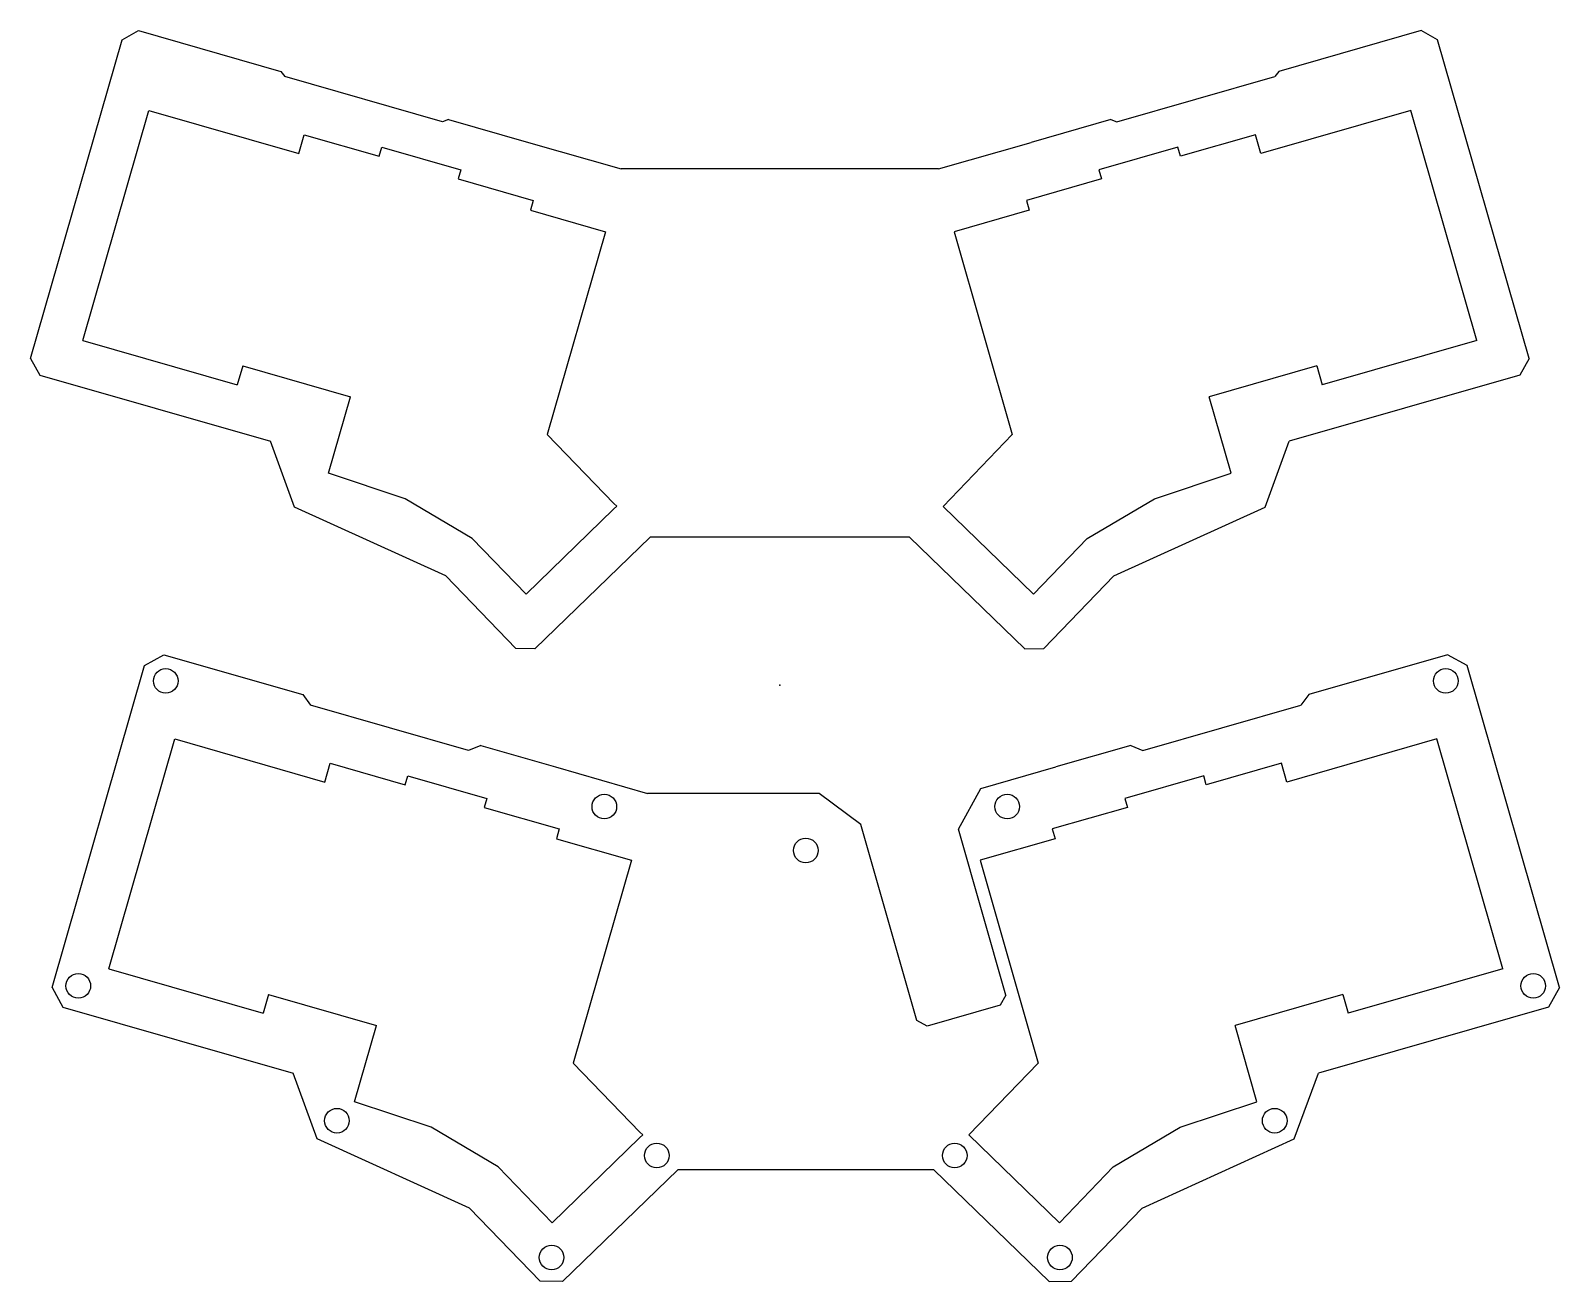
# Model space of a CAD drawing. Header units: millimetres. Extents: x -182 to 190, y -145 to 159.
import ezdxf

# ---------------------------------------------------------------- set-up
doc = ezdxf.new("R2010")
doc.units = ezdxf.units.MM
doc.header["$PDSIZE"] = -1

msp = doc.modelspace()

# ---------------------------------------------------------------- linework, layer by layer
at = {"color": 7, "linetype": 'Continuous'}
for p, q in [((-182.42, 79.49), (-160.16, 157.12)), ((-160.16, 157.12), (-156.15, 159.35)), ((-156.15, 159.35), (-121.5, 149.41)), ((156.06, 159.35), (121.41, 149.41)), ((160.07, 157.12), (156.06, 159.35)), ((182.33, 79.49), (160.07, 157.12)), ((-121.5, 149.41), (-120.57, 148.15)), ((121.41, 149.41), (120.48, 148.15)), ((-82.12, 137.13), (-120.57, 148.15)), ((82.03, 137.13), (120.48, 148.15)), ((-169.71, 83.91), (-153.66, 139.91)), ((-153.66, 139.91), (-117.12, 129.44)), ((-80.67, 137.71), (-82.12, 137.13)), ((-80.67, 137.71), (-61.21, 132.13)), ((80.57, 137.71), (61.12, 132.13)), ((80.57, 137.71), (82.03, 137.13)), ((153.56, 139.91), (117.03, 129.44)), ((169.62, 83.91), (153.56, 139.91)), ((-117.12, 129.44), (-115.82, 134)), ((-115.82, 134), (-97.55, 128.76)), ((115.72, 134), (97.46, 128.76)), ((117.03, 129.44), (115.72, 134)), ((-97.55, 128.76), (-96.93, 130.93)), ((-96.93, 130.93), (-77.7, 125.41)), ((-61.21, 132.13), (-38.7, 125.67)), ((38.61, 125.67), (61.12, 132.13)), ((96.84, 130.93), (77.61, 125.41)), ((97.46, 128.76), (96.84, 130.93)), ((-77.7, 125.41), (-78.32, 123.25)), ((-78.32, 123.25), (-60.06, 118.01)), ((38.61, 125.67), (-38.7, 125.67)), ((78.23, 123.25), (59.97, 118.01)), ((77.61, 125.41), (78.23, 123.25)), ((-60.06, 118.01), (-60.75, 115.61)), ((-60.75, 115.61), (-42.48, 110.37)), ((60.66, 115.61), (42.39, 110.37)), ((59.97, 118.01), (60.66, 115.61)), ((-42.48, 110.37), (-56.64, 61)), ((42.39, 110.37), (56.55, 61)), ((-169.71, 83.91), (-132.1, 73.13)), ((169.62, 83.91), (132.01, 73.13)), ((-182.42, 79.49), (-180.2, 75.48)), ((182.33, 79.49), (180.11, 75.48)), ((-180.2, 75.48), (-124.06, 59.38)), ((-130.79, 77.7), (-132.1, 73.13)), ((-130.79, 77.7), (-104.54, 70.17)), ((130.7, 77.7), (104.45, 70.17)), ((180.11, 75.48), (123.97, 59.38)), ((130.7, 77.7), (132.01, 73.13)), ((-109.88, 51.55), (-104.54, 70.17)), ((109.79, 51.55), (104.45, 70.17)), ((-56.64, 61), (-40.46, 44.21)), ((56.55, 61), (39.68, 43.5)), ((-118.16, 43.29), (-124.06, 59.38)), ((118.07, 43.29), (123.97, 59.38)), ((-91.22, 45.36), (-109.88, 51.55)), ((91.13, 45.36), (109.79, 51.55)), ((-74.91, 35.7), (-91.22, 45.36)), ((74.81, 35.7), (91.13, 45.36)), ((-81.36, 26.55), (-118.16, 43.29)), ((-40.49, 42.8), (-61.78, 22.15)), ((-40.49, 42.8), (-39.74, 43.52)), ((-39.74, 43.52), (-40.46, 44.21)), ((39.68, 43.5), (61.69, 22.15)), ((81.27, 26.55), (118.07, 43.29)), ((-61.78, 22.15), (-74.91, 35.7)), ((-59.7, 8.84), (-31.63, 36.02)), ((31.54, 36.02), (-31.63, 36.02)), ((59.61, 8.84), (31.54, 36.02)), ((61.69, 22.15), (74.81, 35.7)), ((-64.28, 8.92), (-81.36, 26.55)), ((64.19, 8.92), (81.27, 26.55)), ((-59.7, 8.84), (-64.28, 8.92)), ((59.61, 8.84), (64.19, 8.92)), ((-177.18, -73.68), (-154.69, 4.75)), ((-154.69, 4.75), (-149.95, 7.38)), ((-149.95, 7.38), (-116.15, -2.31)), ((162.5, 7.38), (128.7, -2.31)), ((167.24, 4.75), (162.5, 7.38)), ((189.73, -73.68), (167.24, 4.75)), ((-116.15, -2.31), (-114.25, -4.9)), ((128.7, -2.31), (126.8, -4.9)), ((-75.8, -15.92), (-114.25, -4.9)), ((88.35, -15.92), (126.8, -4.9)), ((-163.39, -69.13), (-147.33, -13.13)), ((-147.33, -13.13), (-110.8, -23.61)), ((-72.82, -14.73), (-75.8, -15.92)), ((-72.82, -14.73), (-54.62, -19.95)), ((85.38, -14.73), (67.17, -19.95)), ((85.38, -14.73), (88.35, -15.92)), ((159.89, -13.13), (123.35, -23.61)), ((175.94, -69.13), (159.89, -13.13)), ((-110.8, -23.61), (-109.49, -19.04)), ((-109.49, -19.04), (-91.23, -24.28)), ((-91.23, -24.28), (-90.61, -22.12)), ((-90.61, -22.12), (-71.38, -27.63)), ((-54.62, -19.95), (-32.23, -26.37)), ((48.91, -25.19), (67.17, -19.95)), ((103.16, -22.12), (83.93, -27.63)), ((103.78, -24.28), (103.16, -22.12)), ((122.05, -19.04), (103.78, -24.28)), ((123.35, -23.61), (122.05, -19.04)), ((43.42, -35.09), (48.91, -25.19)), ((-71.38, -27.63), (-72, -29.79)), ((9.55, -26.37), (-32.23, -26.37)), ((19.65, -33.98), (9.55, -26.37)), ((83.93, -27.63), (84.55, -29.79)), ((-72, -29.79), (-53.74, -35.03)), ((84.55, -29.79), (66.29, -35.03)), ((-53.74, -35.03), (-54.43, -37.43)), ((33.33, -81.68), (19.65, -33.98)), ((55, -75.47), (43.42, -35.09)), ((66.29, -35.03), (66.98, -37.43)), ((-54.43, -37.43), (-36.16, -42.67)), ((66.98, -37.43), (48.71, -42.67)), ((-36.16, -42.67), (-50.32, -92.05)), ((48.71, -42.67), (62.87, -92.05)), ((-163.39, -69.13), (-125.78, -79.92)), ((175.94, -69.13), (138.33, -79.92)), ((-177.18, -73.68), (-174.55, -78.41)), ((189.73, -73.68), (187.11, -78.41)), ((-124.47, -75.34), (-125.78, -79.92)), ((-124.47, -75.34), (-98.22, -82.87)), ((53.63, -77.94), (35.8, -83.05)), ((55, -75.47), (53.63, -77.94)), ((137.02, -75.34), (110.77, -82.87)), ((137.02, -75.34), (138.33, -79.92)), ((-174.55, -78.41), (-118.5, -94.49)), ((35.8, -83.05), (33.33, -81.68)), ((187.11, -78.41), (131.05, -94.49)), ((-103.56, -101.5), (-98.22, -82.87)), ((116.11, -101.5), (110.77, -82.87)), ((-50.32, -92.05), (-34.14, -108.83)), ((62.87, -92.05), (46, -109.55)), ((-112.63, -110.49), (-118.5, -94.49)), ((125.18, -110.49), (131.05, -94.49)), ((-84.9, -107.68), (-103.56, -101.5)), ((97.45, -107.68), (116.11, -101.5)), ((-68.58, -117.34), (-84.9, -107.68)), ((81.14, -117.34), (97.45, -107.68)), ((-75.62, -127.33), (-112.63, -110.49)), ((-34.17, -110.24), (-55.46, -130.9)), ((-34.17, -110.24), (-33.42, -109.52)), ((-33.42, -109.52), (-34.14, -108.83)), ((46, -109.55), (68.01, -130.9)), ((88.17, -127.33), (125.18, -110.49)), ((-55.46, -130.9), (-68.58, -117.34)), ((-52.98, -145.21), (-24.9, -118.02)), ((37.46, -118.02), (-24.9, -118.02)), ((65.53, -145.21), (37.46, -118.02)), ((68.01, -130.9), (81.14, -117.34)), ((-58.39, -145.12), (-75.62, -127.33)), ((70.94, -145.12), (88.17, -127.33)), ((-52.98, -145.21), (-58.39, -145.12)), ((65.53, -145.21), (70.94, -145.12))]:
    msp.add_line(p, q, dxfattribs=at)
for centre in [(-149.52, 1.01), (162.07, 1.01), (-42.76, -29.59), (55.31, -29.59), (6.28, -40.28), (-170.81, -73.24), (183.36, -73.24), (-107.86, -106.07), (120.42, -106.07), (-29.99, -114.55), (42.54, -114.55), (-55.6, -139.38), (68.15, -139.38)]:
    msp.add_circle(centre, 3, dxfattribs=at)
msp.add_point((0, 0), dxfattribs=at)

doc.saveas('drawing.dxf')
